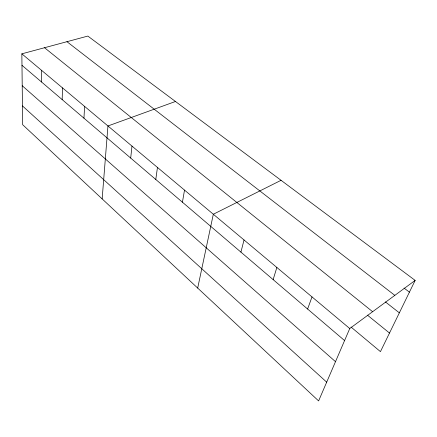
<?xml version="1.0" encoding="UTF-8"?>
<svg xmlns="http://www.w3.org/2000/svg" width="437" height="437" viewBox="0 0 437 437"><rect width="100%" height="100%" fill="white"/><g stroke="black" fill="none" stroke-linecap="round" stroke-linejoin="round"><path stroke-width="0.66" d="M41.537 81.992L41.635 70.406M62.169 99.598L62.518 87.897M83.959 118.187L84.587 106.388M102.154 198.901L107.95 125.965L175.466 101.488M130.696 158.068L131.979 146.095M155.791 179.481L157.457 167.437M182.426 202.211L184.518 190.111M197.688 288.065L213.322 214.239L281.051 180.306M240.924 252.122L244.032 239.968M273.141 279.614L276.856 267.466M307.61 309.025L312.007 296.914M415.15 280.407L349.753 328.537L318.611 400.926L22.658 124.709L21.85 53.827L87.842 36.074L415.15 280.407L380.447 351.632L351.015 327.045M404.039 288.065L409.425 292.162M66.954 41.695L394.819 295.368M385.407 301.901L399.342 312.854M44.536 47.726L372.624 311.707M367.435 315.137L389.504 333.049M21.85 53.827L349.753 328.537M21.981 65.304L344.575 340.565M22.216 85.723L335.501 361.667M22.445 105.901L326.69 382.151"/></g></svg>
